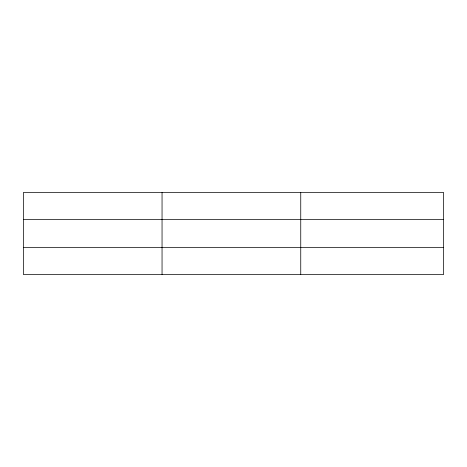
<?xml version="1.0" encoding="UTF-8"?>
<svg xmlns="http://www.w3.org/2000/svg" width="467" height="467" viewBox="0 0 467 467"><rect width="100%" height="100%" fill="white"/><g stroke="black" fill="none" stroke-linecap="round" stroke-linejoin="round"><path stroke-width="0.7" d="M162.049 192.532L162.049 274.468M300.748 192.532L300.748 274.468M443.65 247.428L443.65 274.468L23.35 274.468L23.35 192.532L443.65 192.532L443.65 247.428L23.35 247.428M23.35 219.572L443.65 219.572"/></g></svg>
